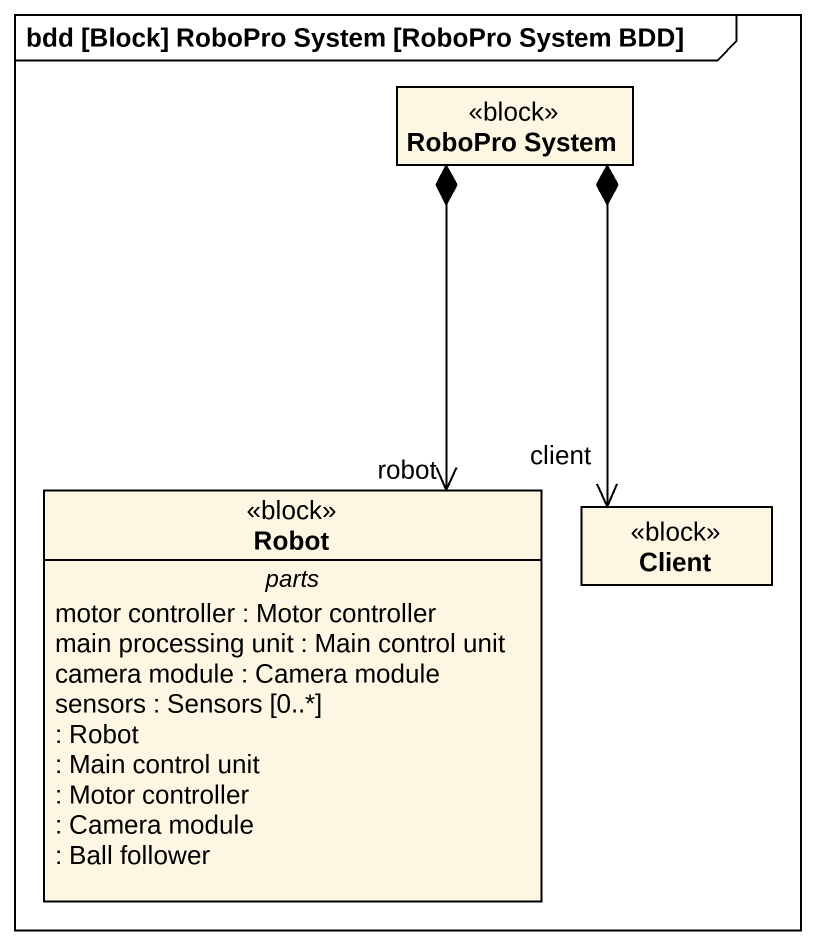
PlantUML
@startuml
mainframe bdd [Block] RoboPro System [RoboPro System BDD]
hide circle
hide empty members
class "RoboPro System" as RoboPro_System <<block>>
class Robot <<block>> {
  -- parts --
  motor controller : Motor controller
  main processing unit : Main control unit
  camera module : Camera module
  sensors : Sensors [0..*]
  : Robot
  : Main control unit
  : Motor controller
  : Camera module
  : Ball follower
}
class Client <<block>>
RoboPro_System *--> "robot" Robot
RoboPro_System *--> "client" Client
@enduml
